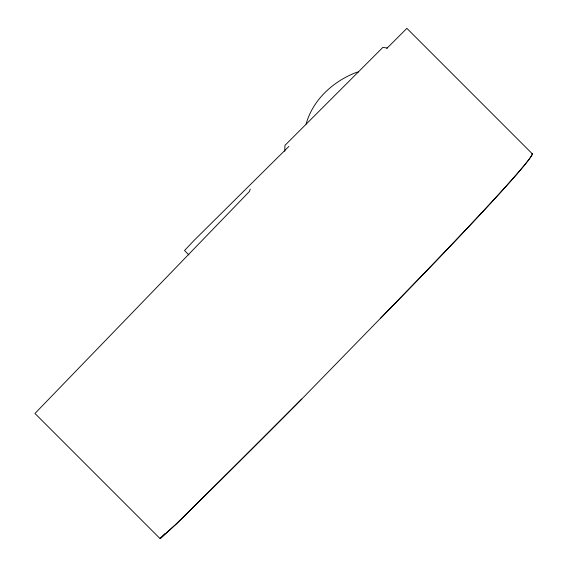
<?xml version="1.0" encoding="UTF-8"?>
<svg xmlns="http://www.w3.org/2000/svg" width="567" height="567" viewBox="0 0 567 567"><rect width="100%" height="100%" fill="white"/><g stroke="black" fill="none" stroke-linecap="round" stroke-linejoin="round"><path stroke-width="0.85" d="M284.747 151.29L284.96 145.372L382.838 47.43L387.226 47.975M250.21 189.052L249.537 191.384L34.963 413.463L160.121 538.65L176.075 524.213A482.496 13.473 -45 0 0 301.325 399.515L380.896 317.874A354.715 9.908 -45 0 0 532.037 153.537L406.879 28.35L386.758 48.486M306.088 124.095C312.864 99.7 333.339 81.131 356.586 72.335L358.323 71.995M160.121 538.65L165.075 533.533M288.887 146.421L193.836 240.649L184.509 250.529L188.889 254.909M160.78 537.97L176.698 523.561A481.645 13.452 -45 0 0 301.729 399.076M532.037 153.537A355.339 9.922 -45 0 1 380.627 318.165"/></g></svg>
